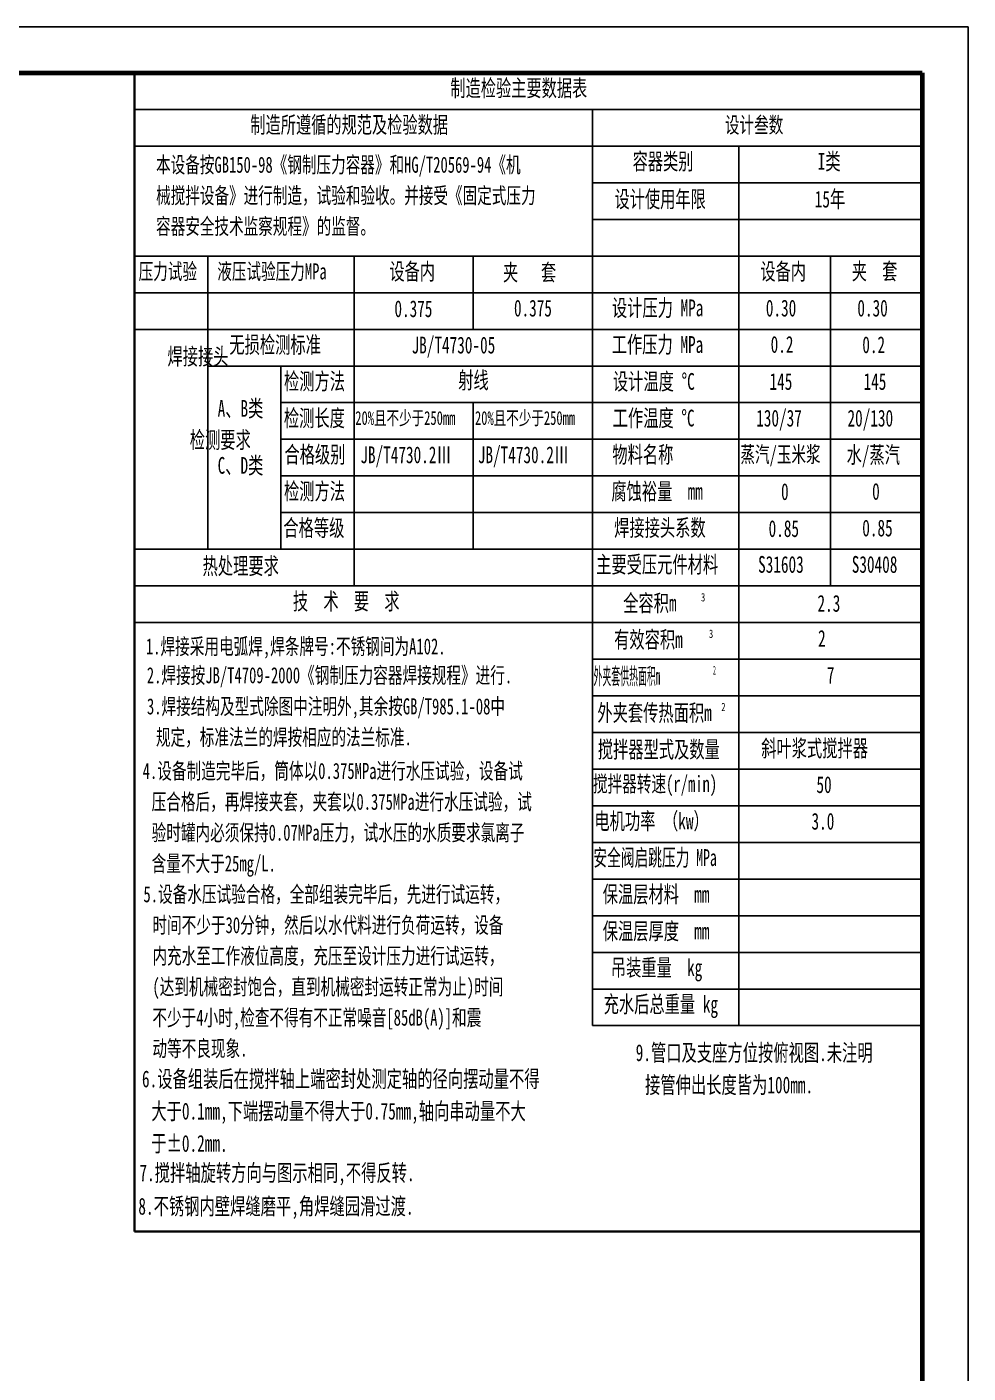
# Model space of a CAD drawing. Header units: millimetres. Extents: x -3150 to 3150, y -4455 to 4455.
# Drawn here: x 77 to 3150, y 60 to 4455 of the extents above; entities that cross this region are included whole.
import ezdxf

# ---------------------------------------------------------------- set-up
doc = ezdxf.new("R2010")
doc.units = ezdxf.units.MM
for name, color, linetype, lineweight in [('CAXA0', 7, 'Continuous', 70), ('CAXA3', 7, 'Continuous', 25), ('CAXA4', 3, 'Continuous', 25)]:
    doc.layers.add(name, color=color, linetype=linetype, lineweight=lineweight)
doc.styles.add('UserTxtStyle13', font='SIMFANG.TTF', dxfattribs={"width": 0.379})
doc.styles.add('UserTxtStyle14', font='SIMFANG.TTF', dxfattribs={"width": 0.667})
doc.styles.add('UserTxtStyle9', font='SIMFANG.TTF', dxfattribs={"width": 0.6})
doc.styles.add('标准', font='SIMFANG.TTF', dxfattribs={"width": 0.667})

# ---------------------------------------------------------------- blocks, each defined once
blk = doc.blocks.new('CAXBLOCK0')
at = {"layer": 'CAXA4', "attachment_point": 1, "style": '标准'}
for s, insert, char_height in [('\\fFangSong_GB2312|b0|i0|p34;全容积m', (2023.6, 2601.4), 54.759), ('\\fFangSong_GB2312|b0|i0|p34;3', (2278, 2606.7), 27.38)]:
    blk.add_mtext(s, dxfattribs=dict(at, insert=insert, char_height=char_height))
blk = doc.blocks.new('CAXBLOCK1')
at = {"layer": 'CAXA4', "attachment_point": 1, "style": 'UserTxtStyle14'}
for s, insert, char_height in [('\\fFangSong_GB2312|b0|i0|p34;外夹套传热面积m', (1939.4, 2243.2), 54.758), ('\\fFangSong_GB2312|b0|i0|p34;2', (2344.2, 2248.5), 27.379)]:
    blk.add_mtext(s, dxfattribs=dict(at, insert=insert, char_height=char_height))
blk = doc.blocks.new('CAXBLOCK33', base_point=(3000, -4304.9))
at = {"layer": 'CAXA0', "color": 0, "linetype": 'Continuous', "lineweight": 25}
for p, q in [((-3150, 4455.1), (3150, 4455.1)), ((3150, 4455.1), (3150, -4454.9))]:
    blk.add_line(p, q, dxfattribs=at)
at = {"layer": 'CAXA0', "color": 0, "linetype": 'Continuous', "lineweight": 70}
for p, q in [((-2775, 4305.1), (3000, 4305.1)), ((3000, 4305.1), (3000, -4304.9))]:
    blk.add_line(p, q, dxfattribs=at)
blk = doc.blocks.new('CAXBLOCK36')
at = {"layer": 'CAXA4', "attachment_point": 1, "style": '标准'}
for s, insert, char_height in [('\\fFangSong_GB2312|b0|i0|p34;有效容积m', (1994.1, 2482.2), 54.75), ('\\fFangSong_GB2312|b0|i0|p34;3', (2304, 2487.5), 27.375)]:
    blk.add_mtext(s, dxfattribs=dict(at, insert=insert, char_height=char_height))
blk = doc.blocks.new('CAXBLOCK37')
at = {"layer": 'CAXA4', "attachment_point": 1, "style": 'UserTxtStyle13'}
for s, insert, char_height in [('\\fFangSong_GB2312|b0|i0|p34;外夹套供热面积m', (1926.7, 2362.7), 54.75), ('\\fFangSong_GB2312|b0|i0|p34;２', (2314.1, 2368), 27.375)]:
    blk.add_mtext(s, dxfattribs=dict(at, insert=insert, char_height=char_height))

msp = doc.modelspace()

# ---------------------------------------------------------------- linework, layer by layer
at = {"layer": 'CAXA3', "color": 4, "linetype": 'Continuous', "lineweight": 35}
for p, q in [((427.53, 4305.12), (2999.99, 4305.12)), ((427.53, 522.45), (427.53, 4305.12)), ((2999.99, 522.45), (2999.99, 4305.12)), ((427.53, 522.45), (2999.99, 522.45))]:
    msp.add_line(p, q, dxfattribs=at)
at = {"layer": 'CAXA3', "linetype": 'Continuous', "lineweight": 25}
for p, q in [((427.53, 4185.47), (2999.99, 4185.47)), ((1923.15, 1194.24), (1923.15, 4185.47)), ((427.53, 4065.83), (2999.99, 4065.83)), ((2401.74, 1194.24), (2401.74, 4065.83)), ((1923.15, 3946.18), (2999.99, 3946.18)), ((1923.15, 3826.53), (2999.99, 3826.53)), ((427.53, 3706.88), (2999.99, 3706.88)), ((666.83, 2749.68), (666.83, 3706.88)), ((1145.43, 2630.03), (1145.43, 3706.88)), ((1534.29, 3467.58), (1534.29, 3706.88)), ((2700.87, 2630.03), (2700.87, 3706.88)), ((427.53, 3587.23), (2999.99, 3587.23)), ((427.53, 3467.58), (2999.99, 3467.58)), ((666.83, 3347.93), (2999.99, 3347.93)), ((906.13, 2749.68), (906.13, 3347.93)), ((906.13, 3228.28), (2999.99, 3228.28)), ((1534.29, 2749.68), (1534.29, 3228.28)), ((906.13, 3108.63), (2999.99, 3108.63)), ((906.13, 2988.98), (2999.99, 2988.98)), ((906.13, 2869.33), (2999.99, 2869.33)), ((427.53, 2749.68), (2999.99, 2749.68)), ((427.53, 2630.03), (2999.99, 2630.03)), ((427.53, 2510.38), (2999.99, 2510.38)), ((1923.15, 2390.74), (2999.99, 2390.74)), ((1923.15, 2271.09), (2999.99, 2271.09)), ((1923.15, 2151.44), (2999.99, 2151.44)), ((1923.15, 2031.79), (2999.99, 2031.79)), ((1923.15, 1912.14), (2999.99, 1912.14)), ((1923.15, 1912.14), (2999.99, 1912.14)), ((1923.15, 1792.49), (2999.99, 1792.49)), ((1923.15, 1792.49), (2999.99, 1792.49)), ((1923.15, 1672.84), (2999.99, 1672.84)), ((1923.15, 1553.19), (2999.99, 1553.19)), ((1923.15, 1433.54), (2999.99, 1433.54)), ((1923.15, 1313.89), (2999.99, 1313.89)), ((1923.15, 1194.24), (2999.99, 1194.24))]:
    msp.add_line(p, q, dxfattribs=at)

# ---------------------------------------------------------------- block references
at = {"layer": 'CAXA0', "linetype": 'Continuous', "lineweight": 70}
msp.add_blockref('CAXBLOCK33', (2999.98, -4304.94), dxfattribs=at)
at = {"layer": 'CAXA4', "linetype": 'Continuous', "lineweight": 25}
for name in ['CAXBLOCK0', 'CAXBLOCK36', 'CAXBLOCK37', 'CAXBLOCK1']:
    msp.add_blockref(name, (0, 0), dxfattribs=at)

# ---------------------------------------------------------------- texts
at = {"layer": 'CAXA4', "linetype": 'Continuous', "lineweight": 25, "attachment_point": 1}
for s, insert, char_height, style in [('\\fFangSong_GB2312|b0|i0|p34;制造检验主要数据表', (1459.39, 4282.69), 54.5845, '标准'), ('\\fFangSong_GB2312|b0|i0|p34;制造所遵循的规范及检验数据', (806.06, 4163.04), 54.5845, '标准'), ('\\fFangSong_GB2312|b0|i0|p34;设计叁数', (2355.78, 4161.4), 52.4011, '标准'), ('\\fFangSong_GB2312|b0|i0|p34;容器类别', (2054.39, 4043.54), 54.585, '标准'), ('\\fFangSong_GB2312|b0|i0|p34;I类', (2658.92, 4043.61), 54.765, '标准'), ('\\fFangSong_GB2312|b0|i0|p34;本设备按GB150-98《钢制压力容器》和HG/T20569-94《机', (498.28, 4031.37), 52.395, '标准'), ('\\fFangSong_GB2312|b0|i0|p34;械搅拌设备》进行制造，试验和验收。并接受《固定式压力', (498.28, 3930.88), 52.395, '标准'), ('\\fFangSong_GB2312|b0|i0|p34;设计使用年限', (1995.43, 3920.22), 54.585, '标准'), ('\\fFangSong_GB2312|b0|i0|p34;15年', (2649.3, 3920.29), 54.765, '标准'), ('\\fFangSong_GB2312|b0|i0|p34;容器安全技术监察规程》的监督。', (498.28, 3830.38), 52.395, '标准'), ('\\fFangSong_GB2312|b0|i0|p34;设备内', (1260.29, 3684.15), 54.5845, '标准'), ('\\fFangSong_GB2312|b0|i0|p34;设备内', (2471.74, 3684.15), 54.5845, '标准'), ('\\fFangSong_GB2312|b0|i0|p34;夹  套', (2770.28, 3684.59), 54.585, '标准'), ('\\fFangSong_GB2312|b0|i0|p34;压力试验', (441.3, 3683.23), 52.4011, '标准'), ('\\fFangSong_GB2312|b0|i0|p34;液压试验压力MPa', (698.13, 3683.23), 52.4011, '标准'), ('\\fFangSong_GB2312|b0|i0|p34;夹   套', (1631.08, 3680.87), 54.585, '标准'), ('\\fFangSong_GB2312|b0|i0|p34;0.375', (1276.8, 3562.28), 54.585, '标准'), ('\\fFangSong_GB2312|b0|i0|p34;0.375', (1667.13, 3564.26), 54.585, '标准'), ('\\fFangSong_GB2312|b0|i0|p34;设计压力 MPa', (1986.95, 3565.21), 54.7592, '标准'), ('\\fFangSong_GB2312|b0|i0|p34;0.30', (2489.53, 3564.49), 54.75, '标准'), ('\\fFangSong_GB2312|b0|i0|p34;0.30', (2788.36, 3564.39), 54.75, '标准'), ('\\fFangSong_GB2312|b0|i0|p34;无损检测标准', (737.65, 3444.82), 54.7592, '标准'), ('\\fFangSong_GB2312|b0|i0|p34;JB/T4730-05', (1332.71, 3443.75), 54.75, '标准'), ('\\fFangSong_GB2312|b0|i0|p34;工作压力 MPa', (1986.37, 3445.56), 54.7592, '标准'), ('\\fFangSong_GB2312|b0|i0|p34;0.2', (2505.18, 3445.8), 54.75, '标准'), ('\\fFangSong_GB2312|b0|i0|p34;0.2', (2804.57, 3444.74), 54.585, '标准'), ('\\fFangSong_GB2312|b0|i0|p34;焊接接头', (535.61, 3406.9), 54.7592, '标准'), ('\\fFangSong_GB2312|b0|i0|p34;检测方法', (916.11, 3325.47), 54.7592, '标准'), ('\\fFangSong_GB2312|b0|i0|p34;射线', (1485.04, 3329.13), 54.7592, '标准'), ('\\fFangSong_GB2312|b0|i0|p34;设计温度 {%%D}C', (1990.02, 3325.03), 54.7592, '标准'), ('\\fFangSong_GB2312|b0|i0|p34;145', (2501.51, 3324.74), 54.7592, '标准'), ('\\fFangSong_GB2312|b0|i0|p34;145\\P', (2808.58, 3324.74), 54.7592, '标准'), ('\\fFangSong_GB2312|b0|i0|p34;A、B类', (699.37, 3236.8), 54.7592, '标准'), ('\\fFangSong_GB2312|b0|i0|p34;检测长度', (915.62, 3205.38), 54.7592, '标准'), ('\\fFangSong_GB2312|b0|i0|p34;工作温度 {%%D}C', (1989.43, 3205.38), 54.7592, '标准'), ('\\fFangSong_GB2312|b0|i0|p34;130/37\\P', (2458.12, 3205.09), 54.75, '标准'), ('\\fFangSong_GB2312|b0|i0|p34;20/130', (2756.18, 3205.09), 54.75, '标准'), ('\\fFangSong_GB2312|b0|i0|p34;20%且不少于250mm', (1148.79, 3200.76), 45, '标准'), ('\\fFangSong_GB2312|b0|i0|p34;20%且不少于250mm', (1539.67, 3200.76), 45, '标准'), ('\\fFangSong_GB2312|b0|i0|p34;检测要求', (608.37, 3134.38), 54.7592, '标准'), ('\\fFangSong_GB2312|b0|i0|p34;合格级别', (917.48, 3086.61), 54.7592, '标准'), ('\\fFangSong_GB2312|b0|i0|p34;JB/T4730.2Ⅲ', (1165.31, 3085.44), 54.75, '标准'), ('\\fFangSong_GB2312|b0|i0|p34;JB/T4730.2Ⅲ', (1549.01, 3085.44), 54.75, '标准'), ('\\fFangSong_GB2312|b0|i0|p34;物料名称', (1988.29, 3086.17), 54.7592, '标准'), ('\\fFangSong_GB2312|b0|i0|p34;蒸汽/玉米浆', (2406.45, 3085.73), 52.35, '标准'), ('\\fFangSong_GB2312|b0|i0|p34;水/蒸汽', (2753.26, 3085.73), 54.7592, '标准'), ('\\fFangSong_GB2312|b0|i0|p34;C、D类', (699.37, 3050.77), 54.7592, '标准'), ('\\fFangSong_GB2312|b0|i0|p34;检测方法', (916.11, 2966.52), 54.7592, '标准'), ('\\fFangSong_GB2312|b0|i0|p34;腐蚀裕量  mm', (1985.1, 2966.08), 54.7592, '标准'), ('\\fFangSong_GB2312|b0|i0|p34;0', (2539.19, 2965.2), 54.7592, '标准'), ('\\fFangSong_GB2312|b0|i0|p34;0', (2836.7, 2965.93), 54.7592, '标准'), ('\\fFangSong_GB2312|b0|i0|p34;合格等级', (913.96, 2846.87), 54.7592, '标准'), ('\\fFangSong_GB2312|b0|i0|p34;焊接接头系数', (1994.16, 2847.31), 54.7592, '标准'), ('\\fFangSong_GB2312|b0|i0|p34;0.85', (2498.5, 2844.52), 54.7592, '标准'), ('\\fFangSong_GB2312|b0|i0|p34;0.85', (2804.37, 2846.49), 54.7592, '标准'), ('\\fFangSong_GB2312|b0|i0|p34;热处理要求', (650.2, 2722.6), 54.7592, '标准'), ('\\fFangSong_GB2312|b0|i0|p34;主要受压元件材料', (1935.35, 2727.52), 54.7592, '标准'), ('\\fFangSong_GB2312|b0|i0|p34;S31603', (2464.27, 2727.52), 54.75, '标准'), ('\\fFangSong_GB2312|b0|i0|p34;S30408', (2770.03, 2727.52), 54.75, '标准'), ('\\fFangSong_GB2312|b0|i0|p34;技  术  要  求', (945.06, 2607.13), 54.7592, '标准'), ('\\fFangSong_GB2312|b0|i0|p34;2.3', (2658.18, 2600.45), 54.75, '标准'), ('\\fFangSong_GB2312|b0|i0|p34;2', (2660.05, 2485.88), 54.75, '标准'), ('\\fFangSong_GB2312|b0|i0|p34;7', (2688.73, 2365.84), 54.75, '标准'), ('\\fFangSong_GB2312|b0|i0|p34;搅拌器型式及数量', (1940.73, 2123.43), 54.7592, '标准'), ('\\fFangSong_GB2312|b0|i0|p34;斜叶浆式搅拌器', (2474.41, 2127.17), 54.75, '标准'), ('\\fFangSong_GB2312|b0|i0|p34;4.设备制造完毕后，筒体以0.375MPa进行水压试验，设备试 ', (454.61, 2052.17), 52.5, '标准'), ('\\fFangSong_GB2312|b0|i0|p34;搅拌器转速(r/min)', (1924.88, 2010.06), 52.5, '标准'), ('\\fFangSong_GB2312|b0|i0|p34;50', (2654.81, 2008.59), 54.75, '标准'), ('\\fFangSong_GB2312|b0|i0|p34;压合格后，再焊接夹套，夹套以0.375MPa进行水压试验，试', (483.85, 1951.47), 52.5, '标准'), ('\\fFangSong_GB2312|b0|i0|p34;电机功率 （kw）', (1929.57, 1889.68), 54.765, '标准'), ('\\fFangSong_GB2312|b0|i0|p34;验时罐内必须保持0.07MPa压力，试水压的水质要求氯离子 ', (483.85, 1850.78), 52.5, '标准'), ('\\fFangSong_GB2312|b0|i0|p34;3.0', (2638.69, 1888.94), 54.75, '标准'), ('\\fFangSong_GB2312|b0|i0|p34;安全阀启跳压力 MPa', (1926.31, 1770.47), 54.7592, 'UserTxtStyle9'), ('\\fFangSong_GB2312|b0|i0|p34;含量不大于25mg/L.', (483.85, 1750.08), 52.5, '标准'), ('\\fFangSong_GB2312|b0|i0|p34;保温层材料  mm', (1956.91, 1650.67), 54.7592, '标准'), ('\\fFangSong_GB2312|b0|i0|p34;保温层厚度  mm', (1956.91, 1530.29), 54.7592, '标准'), ('\\fFangSong_GB2312|b0|i0|p34;吊装重量  kg', (1983.34, 1411.37), 54.7592, '标准'), ('\\fFangSong_GB2312|b0|i0|p34;充水后总重量 kg', (1959.9, 1291.72), 54.7592, 'UserTxtStyle14')]:
    msp.add_mtext(s, dxfattribs=dict(at, insert=insert, char_height=char_height, style=style))
at = {"layer": 'CAXA4', "color": 3, "linetype": 'Continuous', "lineweight": 25, "attachment_point": 1, "style": '标准'}
for s, insert, char_height in [('\\fFangSong_GB2312|b0|i0|p34;1.焊接采用电弧焊,焊条牌号:不锈钢间为A102.', (465.13, 2458.8), 52.5), ('\\fFangSong_GB2312|b0|i0|p34;2.焊接按JB/T4709-2000《钢制压力容器焊接规程》进行.', (468.12, 2364.56), 52.5), ('\\fFangSong_GB2312|b0|i0|p34;3.焊接结构及型式除图中注明外,其余按GB/T985.1-08中', (468.52, 2262.97), 52.5), ('\\fFangSong_GB2312|b0|i0|p34;规定，标准法兰的焊按相应的法兰标准.', (497.76, 2162.28), 52.5), ('\\fFangSong_GB2312|b0|i0|p34;5.设备水压试验合格，全部组装完毕后，先进行试运转，', (457.11, 1649.6), 52.5), ('\\fFangSong_GB2312|b0|i0|p34;时间不少于30分钟，然后以水代料进行负荷运转，设备', (486.34, 1548.91), 52.5), ('\\fFangSong_GB2312|b0|i0|p34;内充水至工作液位高度，充压至设计压力进行试运转，', (486.34, 1448.21), 52.5), ('\\fFangSong_GB2312|b0|i0|p34;(达到机械密封饱合，直到机械密封运转正常为止)时间', (486.34, 1347.52), 52.5), ('\\fFangSong_GB2312|b0|i0|p34;不少于4小时,检查不得有不正常噪音[85dB(A)]和震', (486.34, 1246.82), 52.5), ('\\fFangSong_GB2312|b0|i0|p34;动等不良现象.', (486.34, 1146.13), 52.5), ('\\fFangSong_GB2312|b0|i0|p34;9.管口及支座方位按俯视图.未注明', (2064.54, 1133.46), 54.885), ('\\fFangSong_GB2312|b0|i0|p34;6.设备组装后在搅拌轴上端密封处测定轴的径向摆动量不得', (452.24, 1047.91), 54.9), ('\\fFangSong_GB2312|b0|i0|p34;接管伸出长度皆为100mm.', (2095.1, 1028.19), 54.885), ('\\fFangSong_GB2312|b0|i0|p34;大于0.1mm,下端摆动量不得大于0.75mm,轴向串动量不大', (482.81, 942.61), 54.9), ('\\fFangSong_GB2312|b0|i0|p34;于{%%P}0.2mm.', (482.81, 837.32), 54.9), ('\\fFangSong_GB2312|b0|i0|p34;7.搅拌轴旋转方向与图示相同,不得反转.', (444.03, 741.23), 54.885), ('\\fFangSong_GB2312|b0|i0|p34;8.不锈钢内壁焊缝磨平,角焊缝园滑过渡.', (440.45, 632.06), 54.9)]:
    msp.add_mtext(s, dxfattribs=dict(at, insert=insert, char_height=char_height))

doc.saveas('drawing.dxf')
